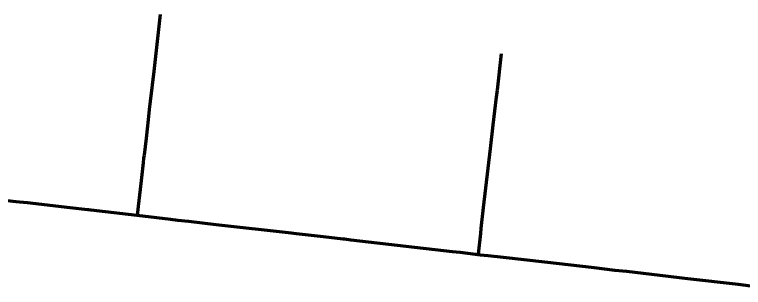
# Model space of a CAD drawing. Header units: metres. Extents: x 599858 to 604937, y 1147506 to 1148114.
# Drawn here: x 602992.84 to 603010.91, y 1147807.14 to 1147813.9 of the extents above; entities that cross this region are included whole.
import ezdxf

# ---------------------------------------------------------------- set-up
doc = ezdxf.new("R2010")
doc.units = ezdxf.units.M
doc.header["$MEASUREMENT"] = 0
doc.linetypes.add('DGN Style 5', pattern=[36.969413, 15.844034, -21.125379])
doc.layers.add('TF_K_RGN_Ledn-_2', color=3, linetype='DGN Style 5', lineweight=70)
doc.layers.add('TF_K_RGN_Ledn-_300_2', color=3, linetype='Continuous', lineweight=70)

msp = doc.modelspace()

# ---------------------------------------------------------------- linework, layer by layer
at = {"layer": 'TF_K_RGN_Ledn-_2', "flags": 128}
for points in [[(602996.45, 1147813.9), (602996.29, 1147812.49), (602996.2, 1147811.75), (602996.18, 1147811.55), (602996.15, 1147811.29), (602996.1, 1147810.83), (602996.05, 1147810.42), (602996.04, 1147810.34), (602996.03, 1147810.23), (602995.98, 1147809.78), (602995.881123, 1147808.929478)], [(603004.9, 1147812.93), (603004.8, 1147812.03), (603004.78, 1147811.85), (603004.7, 1147811.16), (603004.63, 1147810.57), (603004.46, 1147809.11), (603004.4, 1147808.6), (603004.39, 1147808.48), (603004.329556, 1147807.964725)]]:
    msp.add_lwpolyline(points, dxfattribs=at)
at = {"layer": 'TF_K_RGN_Ledn-_300_2', "flags": 128}
msp.add_lwpolyline([(602990.75, 1147809.52), (602992.87, 1147809.27), (602993.15, 1147809.24), (602994.21, 1147809.12), (602994.65, 1147809.07), (602994.67, 1147809.07), (602994.73, 1147809.06), (602996.01, 1147808.91), (602996.71, 1147808.83), (602996.89, 1147808.81), (602997.15, 1147808.78), (602997.83, 1147808.7), (602999.7, 1147808.49), (602999.82, 1147808.48), (603000.49, 1147808.4), (603000.98, 1147808.34), (603001.01, 1147808.34), (603001.02, 1147808.34), (603001.18, 1147808.32), (603003.69, 1147808.03), (603003.89, 1147808.01), (603004.39, 1147807.95), (603004.57, 1147807.93), (603004.95, 1147807.89), (603005.98, 1147807.77), (603007.21, 1147807.63), (603007.72, 1147807.57), (603008.01, 1147807.54), (603009.04, 1147807.42), (603009.38, 1147807.38), (603009.52, 1147807.36), (603010.78, 1147807.22), (603011.41, 1147807.14)], dxfattribs=at)

doc.saveas('drawing.dxf')
